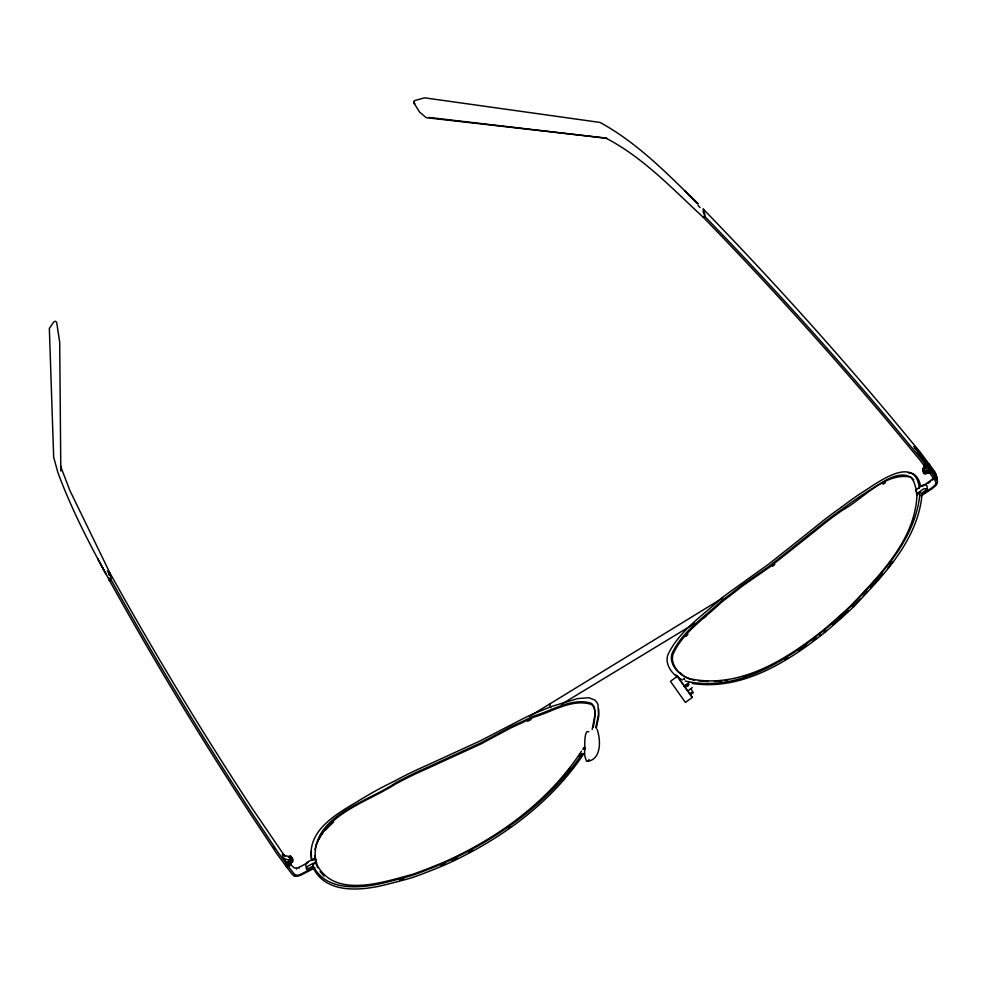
<?xml version="1.0" encoding="UTF-8"?>
<svg xmlns="http://www.w3.org/2000/svg" width="987" height="987" viewBox="0 0 987 987"><rect width="100%" height="100%" fill="white"/><g stroke="black" fill="none" stroke-linecap="round" stroke-linejoin="round"><path stroke-width="1.48" d="M292.645 859.541A2.134 1.875 -10.9 0 0 290.462 857.345L290.277 856.358A12.856 11.35 -10.9 0 1 282.368 854.174L283.072 857.789L289.376 866.265L292.337 860.528L290.684 860.022M920.007 492.39C917.133 530.278 892.273 562.294 867.178 589.042A133.368 18.963 -46.6 0 1 850.905 606.4L847.475 609.608A140.647 24.638 -43.4 0 1 823.565 630.755C785.171 661.191 736.499 692.775 685.225 681.042M922.105 493.389C919.23 531.277 894.37 563.293 869.276 590.041A133.368 18.963 -46.6 0 1 853.015 607.4L849.573 610.608A140.647 24.638 -43.4 0 1 825.663 631.754M595.062 714.082L592.163 729.59M314.989 849.548C324.291 813.51 367.275 802.221 395.293 784.171A228.861 131.876 -27.4 0 1 427.149 768.602L481.101 743.877L510.23 728.233A177.364 100.156 -34.9 0 1 520.63 723.446L524.072 721.818A178.252 101.92 -39.5 0 1 534.3 717.006C552.387 711.664 572.275 698.377 591.262 704.373A35.816 17.778 -44.2 0 1 594.421 708.715L595.136 712.466M584.933 748.849A1.653 0.74 -37.3 0 1 583.107 749.047L583.132 748.8A1.653 0.74 -37.3 0 1 584.773 747.221M584.748 749.145L583.477 749.01L584.822 747.541M289.302 861.133L289.931 861.737L291.301 860.849M291.103 857.296L290.783 856.445L289.018 857.111M291.128 858.11L289.635 857.987M291.609 860.578L292.09 859.011L289.734 859.332L290.783 858.986A2.134 1.875 -10.9 0 1 292.954 861.182A2.134 1.875 -10.9 0 1 289.907 862.589M923.943 472.292L924.326 472.909L925.72 472.23M593.964 724.113L595.124 715.18L594.347 707.617A35.816 17.778 -44.2 0 0 591.188 703.275C572.201 697.278 552.313 710.566 534.226 715.908A178.252 101.92 -39.5 0 0 523.998 720.72L520.556 722.348A177.364 100.156 -34.9 0 0 510.156 727.135L481.027 742.779L427.075 767.504A228.861 131.876 -27.4 0 0 395.219 783.073C367.978 801.678 313.002 815.546 315.223 856.691M936.194 475.857L936.219 475.031A19.641 17.334 -10.9 0 0 934.899 471.885L920.402 452.416L890.767 416.674A4515.192 3984.161 -10.9 0 0 703.41 209.232A85.227 34.705 -44.2 0 1 704.175 211.724L704.484 213.217A85.289 34.742 -44.2 0 1 704.792 216.412A4515.192 3984.161 -10.9 0 1 892.149 423.855L921.784 459.597L936.281 479.065A19.641 17.334 -10.9 0 1 937.601 482.211L936.441 484.864A27.685 24.428 -10.9 0 1 931.827 488.787M593.199 727.345L593.705 725.186M595.778 727.345L598.541 714.366L597.986 704.656A38.468 19.098 -44.2 0 0 594.593 699.98L588.733 697.71L577.617 698.586L551.091 706.618L531.45 714.65A185.63 106.14 -39.5 0 0 520.889 719.794L480.015 740.978L426.692 765.406A233.759 134.701 -27.4 0 0 394.146 781.309A222.05 132.357 -23.4 0 0 363.191 798.039C340.515 811.968 305.822 828.525 311.719 860.602M596.247 728.394L598.69 716.562L598.677 708.9M315.717 846.377L316.371 844.181M937.206 480.213L937.329 479.065A19.752 17.433 -10.9 0 0 935.997 475.907L914.196 446.494L915.307 448.962M317.666 841.467L317.974 840.69M289.401 860.923C288.426 864.538 294.78 858.591 289.931 860.319A2.134 1.875 -10.9 0 0 289.29 862.946L287.661 863.946M291.473 857.247L290.659 856.161L288.414 857.358M291.659 858.234L291.572 857.197L289.425 857.691L290.462 857.345M291.51 860.775L291.005 860.096M289.857 862.885L290.351 862.009M936.355 479.3L936.725 477.733A19.629 17.322 -10.9 0 0 935.392 474.587L914.776 447.74M936.651 479.25L937.033 477.572A19.752 17.421 -10.9 0 0 935.701 474.414L914.196 446.494M318.702 839.357L320.17 836.717M688.284 685.484L688.445 684.275L685.792 686.224A1.653 0.753 -36.5 0 1 686.742 684.719A1.653 0.753 -36.5 0 1 688.445 684.275C681.943 686.779 689.185 687.297 688.124 684.546M583.86 748.454L583.662 749.256L584.649 749.034M581.516 751.169C548.834 801.062 498.941 837.42 445.075 861.651A136.107 32.275 -24 0 1 412.27 874.433C383.338 882.033 333.791 899.552 316.346 863.489M579.036 756.005L580.738 753.513M584.193 753.192C550.795 803.504 500.138 839.9 445.692 864.563A140.647 33.348 -24 0 1 415.922 876.296L411.69 877.788A133.368 30.141 -20.3 0 1 390.396 883.439C365.35 890.484 325.685 895.875 312.706 866.759M320.874 835.718L322.971 832.732M892.162 562.738L892.964 561.591M582.318 753.525C548.945 802.591 499.052 838.099 445.544 862.367A140.647 33.348 -24 0 1 415.774 874.1L411.542 875.592A133.368 30.141 -20.3 0 1 390.26 881.243C365.215 888.288 325.537 893.679 312.558 864.563M889.312 564.675L891.101 562.245M923.425 471.49A2.134 1.875 -10.9 0 1 923.326 469.602L923.129 468.628L924.35 467.616A2.134 1.875 -10.9 0 0 923.869 467.863L922.611 469.195L923.19 469.972M923.326 469.602L924.548 468.591A2.134 1.875 -10.9 0 0 924.066 468.85L922.808 470.182L923.376 470.959M923.4 472.218A2.134 1.875 -10.9 0 1 923.635 471.243L924.375 470.491L923.376 472.526M923.635 471.243L923.832 472.23L925.535 471.033M567.562 771.476L569.98 768.33M934.196 477.227L933.665 477.844A25.317 22.331 -10.9 0 1 929.742 481.125L922.277 486.492M563.33 776.781L565.872 773.598M923.61 468.726L923.363 469.479M924.424 472.082C921.661 474.698 929.063 471.823 925.646 471.268M925.979 472.156L926.188 471.255M560.653 780.051L562.442 777.867M887.918 568.105L890.36 565.181M324.661 830.746L333.631 821.986M878.418 577.395L881.292 574.101M883.303 573.496L870.522 587.907M921.13 496.017L922.129 494.906L921.488 493.34L927.472 489.071L926.731 485.172L923.659 484.703A8.019 7.069 -10.9 0 0 921.784 485.727L915.677 490.083L917.281 495.129L919.613 492.538M870.485 586.278L872.52 584.045M863.329 595.753L867.462 591.262M860.183 599.109L852.706 606.869M685.817 636.578L687.914 634.468M703.768 617.973L706.186 615.555M291.227 857.037L289.475 857.16M289.808 860.491L287.081 863.181M924.326 470.984L924.165 472.094M924.449 471.65L924.066 472.156A1.419 1.258 -10.9 0 1 924.264 471.515M824.157 632.173L826.304 630.36M825.663 631.754C788.292 661.561 742.36 690.937 692.294 683.473M704.792 216.412L703.435 217.461A4513.428 3982.607 -10.9 0 1 890.73 424.817L920.328 460.534L934.788 479.953A19.049 16.816 -10.9 0 1 936.058 482.988L935.059 485.024A25.317 22.331 -10.9 0 1 931.136 488.306L921.155 495.449M772.389 566.353L774.795 564.478M819.815 635.702L820.74 635.011M683.646 685.027L677.329 676.305L670.444 681.338L685.41 702.436L692.282 697.402L687.594 690.616M684.238 686.064L688.815 682.72M692.294 687.594L687.729 690.937L683.88 685.558L685.089 687.223M813.078 640.575L816.422 638.17M928.15 483.285L930.457 481.631M916.429 493.969L922.524 489.626A8.019 7.069 -10.9 0 1 924.412 488.602L927.472 489.071M931.839 488.812L921.364 495.671M508.391 828.081L510.476 826.6M290.116 860.442L289.364 861.602M291.066 861.059L289.462 861.552M924.276 469.146L923.524 470.305M806.737 645.029L798.767 650.482M691.517 692.504L690.332 693.281L691.011 694.231L693.33 692.59L692.714 691.727M883.02 484.247L885.413 482.705M784.887 659.526L787.663 657.786M928.557 470.157L925.325 471.181M929.137 470.922L927.509 471.922A2.134 1.875 -10.9 0 0 924.572 471.478L923.561 473.501L930.05 473.032M529.39 716.439L722.731 597.974M928.927 472.094L930.408 471.181A85.301 36.926 -36.7 0 0 930.124 468.023L929.828 466.53A85.227 36.901 -36.7 0 0 929.026 464.001M929.507 472.859L930.988 471.959A85.301 36.926 -36.7 0 0 930.692 468.788L930.396 467.295A85.227 36.901 -36.7 0 0 929.606 464.778M561.455 704.286L694.947 623.328M588.832 731.688L586.994 731.638L585.735 733.995A76.653 27.192 63.2 0 0 584.76 742.866L584.662 753.229A23.996 8.513 63.2 0 0 584.97 756.721L586.611 761.273L588.4 760.891A26.069 9.241 63.2 0 0 588.671 760.496M468.825 852.052L472.551 850.029M924.375 467.838L923.227 469.615M924.696 471.65L925.448 471.305M925.436 472.415L924.103 472.724M290.055 860.491L290.894 859.874M314.989 858.11L308.265 861.614A8.019 7.069 -10.9 0 0 306.513 862.811L305.588 864.538L306.612 869.473L313.212 866.031L313.076 864.143L316.605 863.156L314.989 858.11L316.605 863.156M307.969 862.675L301.849 865.858A25.317 22.331 -10.9 0 1 297.013 867.931L294.545 868.005A19.049 16.816 -10.9 0 1 291.918 865.796L289.314 862.293M315.741 862.009L309.017 865.513A8.019 7.069 -10.9 0 0 307.265 866.709L306.612 869.473M313.212 866.031L313.311 867.783L303.231 873.039A25.317 22.331 -10.9 0 1 298.395 875.111L295.927 875.185A19.049 16.816 -10.9 0 1 293.312 872.977L278.852 853.558L253.4 815.311A4513.428 3982.607 -10.9 0 1 111.346 580.22L109.816 572.768L69.818 490.366L60.491 465.963M314.939 867.832L303.465 873.816A27.685 24.428 -10.9 0 1 297.716 876.222L294.558 876.197M454.674 859.554L457.339 858.172M452.256 860.775L453.341 860.232M587.82 761.396C601.836 758.732 600.664 739.386 597.123 729.368M527.564 721.25L530.981 719.646M108.854 574.989L109.483 574.693M109.767 579.209L110.396 578.9M60.812 471.058L59.701 342.205L56.617 322.095L55.223 321.207L53.532 322.12L49.35 328.535L53.668 457.203L57.826 472.341C70.805 507.478 87.88 540.975 105.868 573.768L97.602 558.432L109.619 580.689L111.198 579.949M294.558 876.197A19.641 17.334 -10.9 0 1 291.844 873.902L277.347 854.434L251.87 816.138A4515.192 3984.161 -10.9 0 1 109.767 580.973L111.346 580.22M743.729 676.453L747.541 675.244M312.842 860.109L315.865 859.27M399.932 880.145L404.053 879.059M290.277 856.358L289.228 856.704A2.134 1.875 -10.9 0 0 288.809 857.037M725.322 680.611L727.666 680.203M721.941 681.042L714.428 681.499M901.736 476.24L905.202 476.018M925.621 471.12L926.361 471.268M708.333 681.523L698.475 680.894M688.21 684.67L686.545 685.299L686.409 686.36M908.126 472.798C915.356 472.489 919.415 479.3 920.39 485.653M428.975 117.453L606.61 138.217L426.199 117.663L419.635 112.123L413.972 103.154L414.7 100.551L424.583 97.836L600.059 122.437C637.713 143.053 667.755 174.07 698.08 203.902L684.929 190.861L697.982 203.643M692.257 679.772L694.601 680.327M688.852 678.501C739.004 689.79 786.725 659.328 824.207 629.361A136.107 23.848 -43.4 0 0 850.597 605.87C880.404 574.52 916.368 538.631 917.046 492.513M691.073 679.389C682.177 676.428 673.479 669.976 671.542 660.328A35.816 19.049 -31.6 0 1 671.95 653.801C681.684 631.951 703.312 618.096 720.189 601.971A178.252 102.389 -38.5 0 1 729.726 594.68L732.885 592.262A177.364 96.455 -42.5 0 1 742.113 585.02L769.083 566.291L814.855 529.92A228.861 118.107 -49.4 0 1 841.516 509.637C854.878 499.508 868.955 490.354 883.316 481.705C891.903 476.474 905.671 470.811 913.715 479.756M688.741 678.501C681.079 675.453 674.294 669.1 672.591 660.821A35.816 19.049 -31.6 0 1 672.998 654.295C682.733 632.445 704.36 618.59 721.25 602.465A178.252 102.389 -38.5 0 1 730.775 595.173L733.933 592.755A177.364 96.455 -42.5 0 1 743.162 585.525L770.131 566.785L815.904 530.426A228.861 118.107 -49.4 0 1 842.565 510.131C863.477 498.743 884.747 472.057 910.606 477.042M682.523 679.87C675.17 676.588 668.927 670.222 667.286 662.191A38.468 20.468 -31.6 0 1 667.73 655.171C678.723 631.187 702.534 615.777 721.448 598.233A185.63 106.621 -38.5 0 1 731.379 590.831L768.873 563.996L814.09 528.045A233.759 120.636 -49.4 0 1 841.331 507.318M605.66 138.044L604.994 137.649C642.895 157.056 672.209 188.702 703.213 217.226L704.57 216.178A85.289 34.742 -44.2 0 0 704.249 212.982L703.953 211.489A85.227 34.705 -44.2 0 0 703.176 208.997M679.895 672.603L681.733 674.244M675.861 674.911L677.736 676.588M324.094 876.061L320.072 871.546M698.031 205.469L700.116 207.603M911.112 477.511L913.802 481.52L916.479 489.984M917.651 452.354L929.532 467.826M692.22 697.328L677.316 676.292M684.016 678.674L684.62 679.488M930.655 469.331L935.676 476.092A19.629 17.322 -10.9 0 1 937.008 479.238M924.548 464.766L926.386 467.221M915.677 490.083L916.541 491.242M284.922 856.395L252.018 808.131A4513.428 3982.607 -10.9 0 1 109.964 573.04M684.09 685.644L685.249 687.285M691.085 689.358L692.183 690.937M273.436 847.043L274.966 849.326M684.287 679.389L683.781 678.562M107.373 570.868L109.643 574.965M317.654 867.684L316.42 864.587M549.648 704.027L550.771 707.802M919.304 488.331C915.911 455.735 881.231 479.892 867.005 489.367A222.05 114.307 -53.5 0 0 841.343 507.306M315.519 859.603L316.062 862.194M703.46 211.045L703.965 213.673M703.237 210.823L703.743 213.439M290.783 858.986L290.968 859.973A12.856 11.35 -10.9 0 1 283.072 857.789M288.907 863.859L289.376 866.265M287.192 861.54L288.031 865.883L286.551 866.796A85.301 36.926 -36.7 0 1 285.983 865.13M286.896 862.243L287.451 865.118L285.983 866.018A85.301 36.926 -36.7 0 1 285.329 864.081M916.787 492.538L917.281 495.129M315.149 855.593L315.581 860.701M311.263 851.51L311.485 858.715M589.128 759.496A26.069 9.241 63.2 0 1 588.758 760.348M299.357 867.931A27.685 24.428 -10.9 0 1 298.901 868.116M296.692 868.93A27.685 24.428 -10.9 0 1 296.334 869.041M445.223 863.847A136.107 32.275 -24 0 1 441.127 865.587M848.289 610.953A136.107 23.848 -43.4 0 1 832.843 624.759M934.196 478.572A27.685 24.428 -10.9 0 1 933.517 479.201M933.159 479.509A27.685 24.428 -10.9 0 1 932.431 480.138M109.767 580.973A85.289 38.567 -29 0 1 109.101 578.999M109.026 578.715A85.289 38.567 -29 0 1 108.891 578.123M285.761 864.267A85.301 36.926 -36.7 0 1 285.687 863.983M109.619 580.689A85.289 38.567 -29 0 1 108.73 577.851M289.808 858.209A1.419 1.258 -10.9 0 1 291.523 858.258M291.757 858.505A1.419 1.258 -10.9 0 1 291.979 859.109M291.535 859.726A1.419 1.258 -10.9 0 1 290.585 862.12M923.832 470.182A1.419 1.258 -10.9 0 1 924.449 469.368M926.904 472.242A1.419 1.258 -10.9 0 1 925.226 473.279M927.595 472.354A2.134 1.875 -10.9 0 1 923.746 473.131M924.696 465.37A12.856 11.35 -10.9 0 1 923.832 472.23M924.239 464.272A12.856 11.35 -10.9 0 1 923.129 468.628M688.556 684.435L685.916 686.372A1.653 0.753 -36.5 0 0 687.606 685.94A1.653 0.753 -36.5 0 0 688.556 684.435M414.577 103.943L413.948 102.377L414.577 103.943M414.404 103.549L414.133 101.316L414.404 103.549"/></g></svg>
